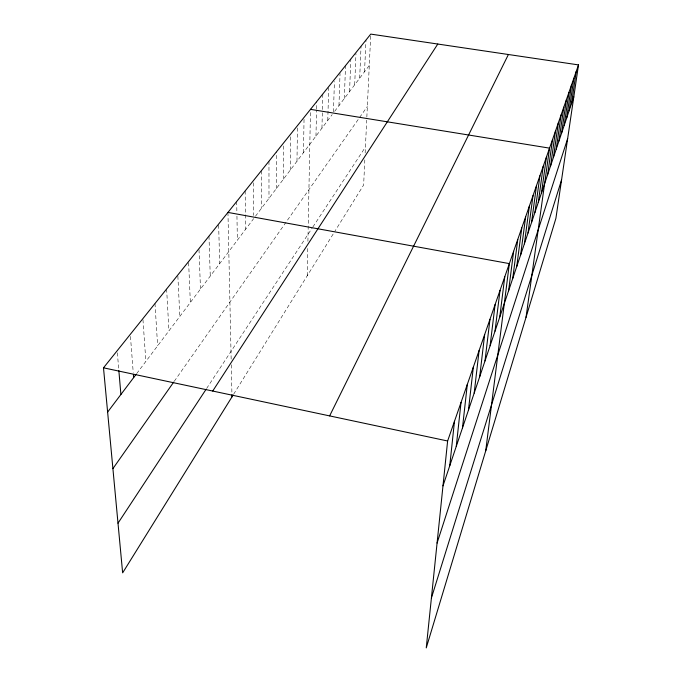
<?xml version="1.0" encoding="UTF-8"?>
<svg xmlns="http://www.w3.org/2000/svg" width="682" height="682" viewBox="0 0 682 682"><rect width="100%" height="100%" fill="white"/><g stroke="black" fill="none" stroke-linecap="round" stroke-linejoin="round"><path stroke-width="0.51" stroke-dasharray="3.41 2.56" d="M276.304 188.624L276.415 151.907M283.405 179.221L283.635 143.928M290.293 170.099L290.643 135.189M296.985 161.225L297.446 126.673M303.49 152.615L304.053 118.412M307.241 275.758L307.821 246.313M307.914 241.309L310.498 109.35M315.962 136.093L316.55 109.93M316.576 108.881L316.738 101.55M321.947 128.165L322.39 110.552M322.424 109.512L322.816 93.971M327.769 120.45L328.69 87.654M333.472 111.891L334.41 81.516M338.963 105.625L340.037 73.468M344.342 98.506L345.518 65.625M349.576 91.559L350.829 58.993M354.691 84.79L355.961 53.571M359.678 78.183L361.051 46.231M364.538 71.746L365.97 40.093M364.819 159.886L363.634 185.001L334.76 231.471M365.143 152.998L366.694 120.194M366.848 117.031L370.718 35.149M233.679 394.162L334.231 232.315M206.637 388.459L312.347 227.771M312.885 226.961L365.424 147.09M174.277 381.272L359.082 118.242M359.678 117.389L367.342 106.477M136.681 373.583L253.67 218.607M255.469 216.228L332.177 114.61M334.666 111.319L369.286 65.455M117.347 352.824L118.77 369.491M130.458 336.465L133.22 372.355M142.964 319.67L145.863 361.426M154.993 303.524L157.627 345.834M166.621 288.998L168.948 330.838M177.866 276.082L179.852 316.397M188.633 262.621L190.355 302.484M199.008 249.672L200.482 289.066M208.973 236.117L210.261 276.116M218.658 225.094L219.689 263.619M227.95 212.417L231.172 359.644M231.292 364.785L231.923 393.685M236.697 201.497L236.876 211.966M236.952 216.143L237.362 240.209M245.153 190.934L245.648 229.237M253.363 182.819L253.644 215.444M261.274 170.807L261.453 208.3M268.964 161.216L268.989 198.317"/><path stroke-width="1.02" d="M578.507 64.901L447.622 440.99L426.25 647.9L555.907 218.325L578.507 64.901L370.761 34.1L103.494 367.82L122.641 572.871L233.116 395.066M449.762 465.721L454.476 421.288M456.258 446.412L461.032 402.448M462.481 427.904L467.315 384.401M468.449 410.138L473.334 367.112M474.186 393.088L479.105 350.522M479.702 376.694L484.646 334.589M484.996 360.931L489.974 319.287M490.102 345.765L495.098 304.564M495.013 331.145L500.025 290.396M499.753 317.062L504.774 276.756M485.712 450.896L509.352 263.61L227.95 212.417M508.602 290.745L513.64 251.3M512.745 278.435L517.774 239.408M516.743 266.526L521.781 227.907M520.622 255.008L525.652 216.791M524.373 243.849L529.394 206.032M528.004 233.039L533.017 195.615M531.525 222.571L536.529 185.521M534.944 212.409L539.931 175.743M538.26 202.554L543.23 166.263M541.474 192.989L546.435 157.065M526.027 317.335L549.539 148.139L310.498 109.35M547.629 174.677L552.556 139.478M550.579 165.905L555.489 131.055M553.452 157.38L558.336 122.871M556.239 149.094L561.098 114.926M558.95 141.021L563.792 107.185M561.593 133.169L566.41 99.666M564.159 125.522L568.958 92.334M566.665 118.071L571.439 85.207M569.103 110.816L573.86 78.26M571.482 103.741L576.213 71.499M431.399 598.02L561.576 179.852M437.077 543.068L567.654 138.582M442.985 485.882L573.801 96.844M329.628 415.901L508.397 54.509M212.716 391.042L437.784 44.04M118.003 523.188L206.066 389.328M112.905 468.636L173.697 382.108M107.62 412.081L136.076 374.392M103.494 367.82L447.622 440.99M118.856 370.539L120.893 394.503M133.382 374.469L133.629 377.632M231.94 394.75L231.991 396.873"/></g></svg>
